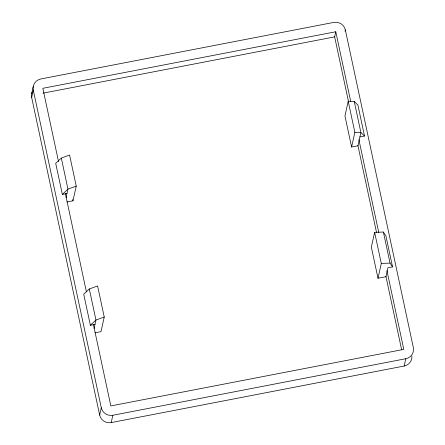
<?xml version="1.0" encoding="UTF-8"?>
<svg xmlns="http://www.w3.org/2000/svg" width="445" height="445" viewBox="0 0 445 445"><rect width="100%" height="100%" fill="white"/><g stroke="black" fill="none" stroke-linecap="round" stroke-linejoin="round"><path stroke-width="0.67" d="M359.91 136.921L357.969 145.799L351.6 147.028L344.947 115.95L348.207 101.249L354.253 101.482L357.886 105.014L364.527 136.031L359.91 136.921L360.906 132.56L354.253 101.482M31.623 93.75L33.247 86.436M31.662 97.466L33.286 90.151A9.773 9.512 12.5 0 1 40.834 78.965L333.783 22.411A9.773 9.512 12.5 0 1 345.337 29.91L413.338 347.534A9.773 9.512 12.5 0 1 405.784 358.72L404.166 366.035L111.217 422.589A9.773 9.512 12.5 0 1 99.663 415.09L31.662 97.466A9.773 9.512 12.5 0 1 31.94 92.549M66.077 197.602L67.957 189.114L61.315 158.081L69.587 155.032L76.245 186.11L72.986 200.806L67.011 201.963M94.09 328.454L95.953 320.033L89.306 288.972L97.588 285.957L104.241 317.035L100.998 331.664L95.024 332.821M99.663 415.09L101.288 407.776L33.286 90.151M111.217 422.589L112.835 415.274L405.784 358.72M348.452 101.349L334.651 36.874L335.786 31.751L42.837 88.305L58.529 161.602M345.042 31.239L345.337 29.91M351.6 147.028L354.86 132.326L348.207 101.249M374.629 232.34L371.347 247.159L378 278.236L385.943 276.707L387.923 267.773L392.54 266.883L385.904 235.878L383.39 232.045L374.629 232.34L381.287 263.418L378 278.236M61.315 158.081L55.703 163.326L62.361 194.432L67.957 189.114L76.245 186.11M89.306 288.972L83.71 294.162L90.374 325.278L95.953 320.033L104.241 317.035M43.065 93.166L334.651 36.874M62.361 194.432L66.978 193.536M90.374 325.278L94.991 324.388M381.287 263.418L390.037 263.106L392.54 266.883M354.86 132.326L360.906 132.56L364.527 136.031M383.39 232.045L390.037 263.106M335.786 31.751L350.749 101.66M358.887 139.663L378.795 232.646M386.928 270.649L403.787 349.381L110.838 405.929L93.4 324.488M357.897 145.465L376.498 232.335M385.937 276.451L401.635 349.748M72.696 199.46L72.986 200.806M65.359 193.503L86.425 291.914M411.898 356.083A9.773 9.512 12.5 0 1 404.166 366.035M112.835 415.274A9.773 9.512 12.5 0 1 101.288 407.776"/></g></svg>
